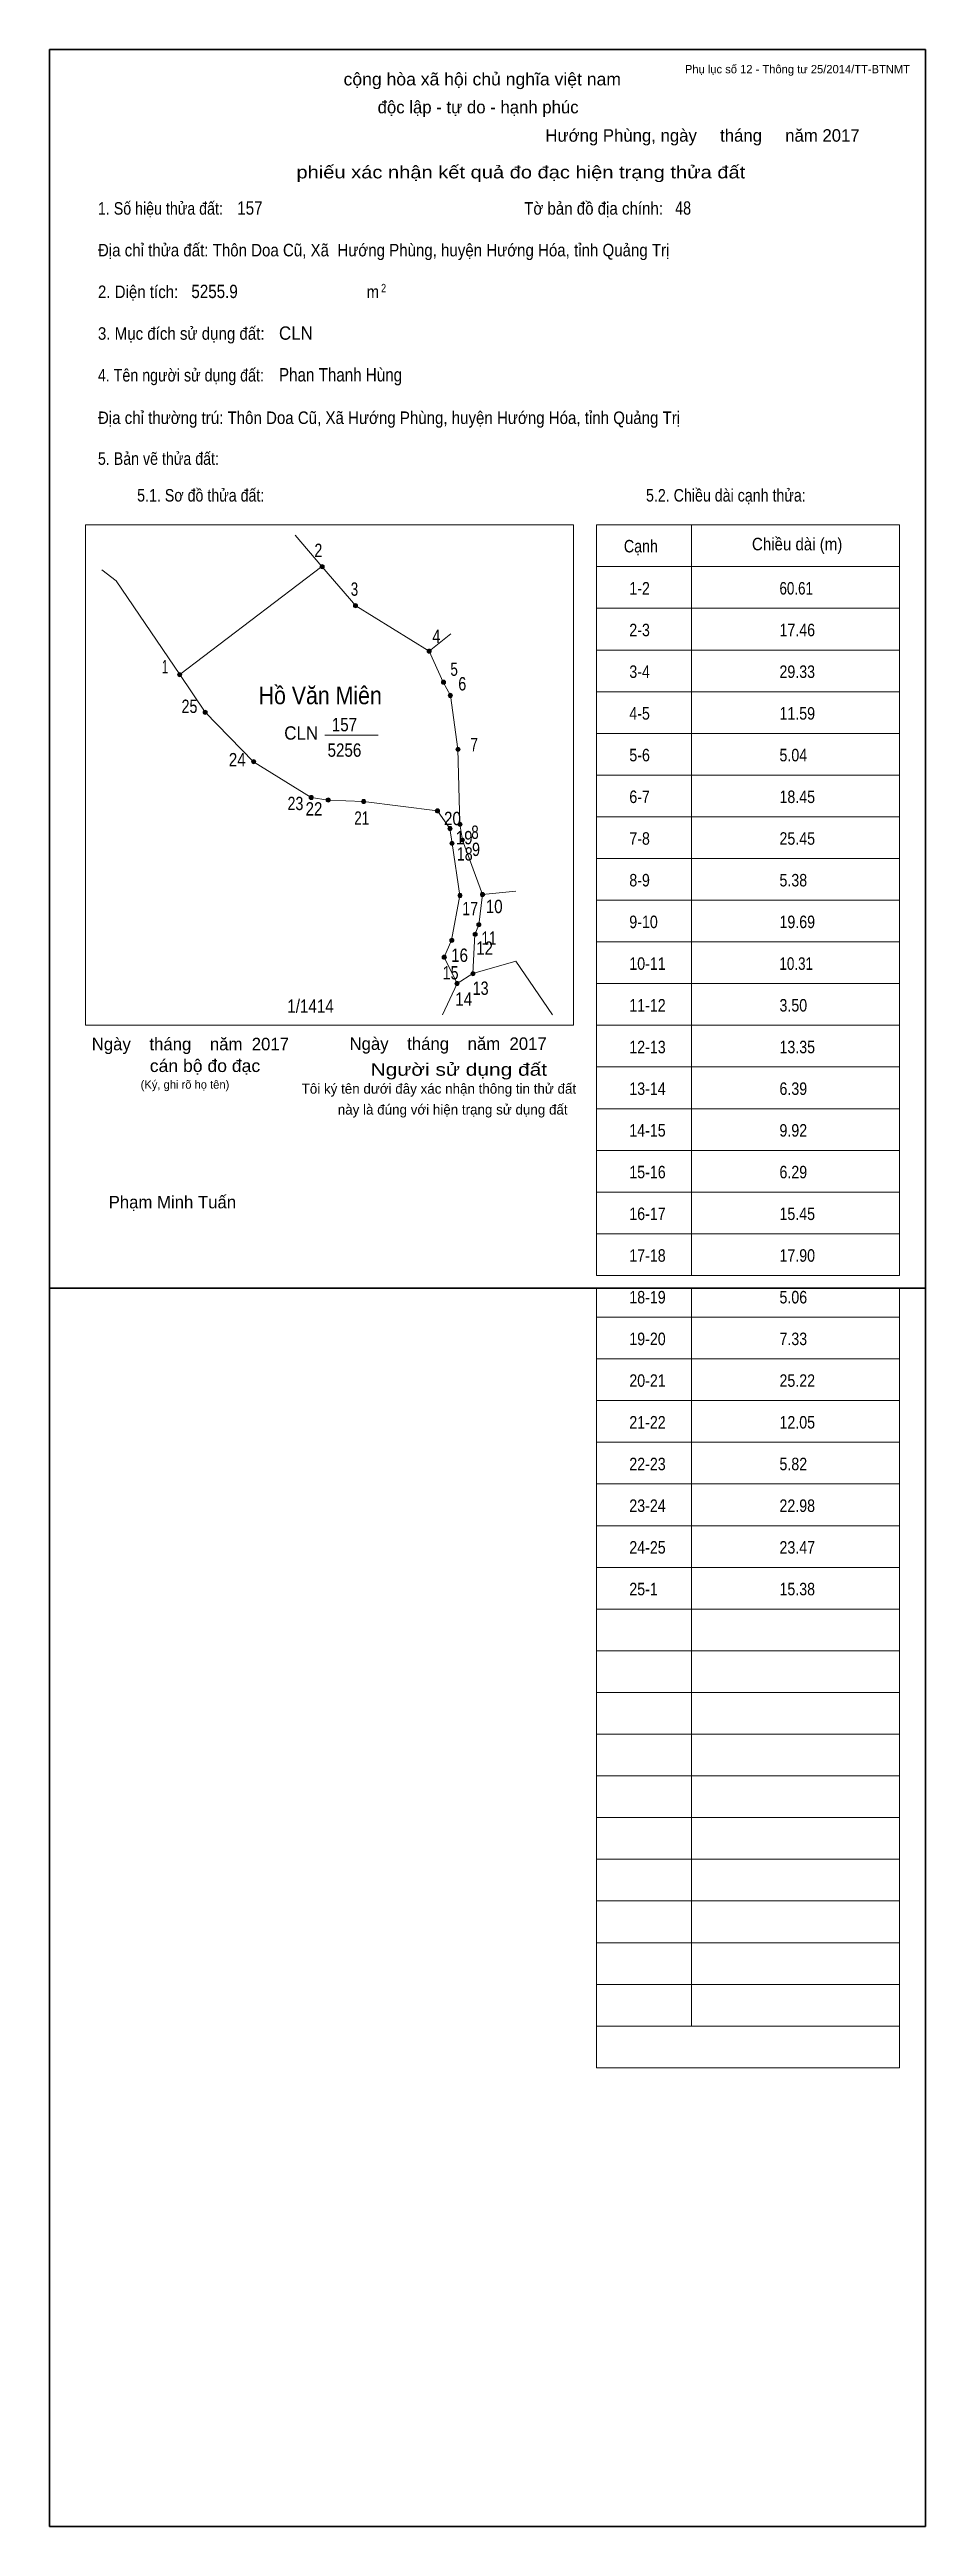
# Model space of a CAD drawing. Header units: centimetres. Extents: x 0 to 21, y -29.7 to 29.7.
import ezdxf
from ezdxf.enums import TextEntityAlignment as Align

# ---------------------------------------------------------------- set-up
doc = ezdxf.new("R2010")
doc.units = ezdxf.units.CM
doc.header["$LTSCALE"] = 0.12
for name, color, linetype in [('2', 7, 'Continuous'), ('30', 7, 'Continuous'), ('34', 7, 'Continuous')]:
    doc.layers.add(name, color=color, linetype=linetype)
for name, color, linetype, lineweight in [('32', 7, 'Continuous', 13), ('33', 7, 'Continuous', 13), ('6', 7, 'Continuous', 13), ('63', 7, 'Continuous', 13)]:
    doc.layers.add(name, color=color, linetype=linetype, lineweight=lineweight)

msp = doc.modelspace()

# ---------------------------------------------------------------- hatches: boundary and pattern name
at = {"layer": '32'}
for points in [[(6.5843, 17.3004, 1), (6.4843, 17.3004, 1)], [(7.387, 16.3618, 1), (7.287, 16.3618, 1)], [(9.1531, 15.2733, 1), (9.0531, 15.2733, 1)], [(3.171, 14.7075, 1), (3.071, 14.7075, 1)], [(9.494, 14.5279, 1), (9.394, 14.5279, 1)], [(9.6573, 14.211, 1), (9.5573, 14.211, 1)], [(3.7793, 13.8058, 1), (3.6793, 13.8058, 1)], [(4.9427, 12.6218, 1), (4.8427, 12.6218, 1)], [(9.8419, 12.9196, 1), (9.7419, 12.9196, 1)], [(6.3233, 11.7646, 1), (6.2233, 11.7646, 1)], [(6.7307, 11.7045, 1), (6.6307, 11.7045, 1)], [(7.5822, 11.6656, 1), (7.4822, 11.6656, 1)], [(9.3518, 11.4414, 1), (9.2518, 11.4414, 1)], [(9.6517, 11.0184, 1), (9.5517, 11.0184, 1)], [(9.6998, 10.6641, 1), (9.5998, 10.6641, 1)], [(9.8922, 11.1203, 1), (9.7922, 11.1203, 1)], [(9.9473, 10.744, 1), (9.8473, 10.744, 1)], [(9.8922, 9.4129, 1), (9.7922, 9.4129, 1)], [(10.429, 9.437, 1), (10.329, 9.437, 1)], [(9.6955, 8.3379, 1), (9.5955, 8.3379, 1)], [(10.2543, 8.4822, 1), (10.1543, 8.4822, 1)], [(10.3441, 8.7128, 1), (10.2441, 8.7128, 1)], [(9.5131, 7.9319, 1), (9.4131, 7.9319, 1)], [(9.8186, 7.3004, 1), (9.7186, 7.3004, 1)], [(10.2019, 7.5394, 1), (10.1019, 7.5394, 1)]]:
    msp.add_hatch(color=256, dxfattribs=at).paths.add_polyline_path(points)

# ---------------------------------------------------------------- linework, layer by layer
for centre in [(6.5343, 17.3004), (7.337, 16.3618), (9.1031, 15.2733), (3.121, 14.7075), (9.444, 14.5279), (9.6073, 14.211), (3.7293, 13.8058), (4.8927, 12.6218), (9.7919, 12.9196), (6.2733, 11.7646), (6.6807, 11.7045), (7.5322, 11.6656), (9.3018, 11.4414), (9.6017, 11.0184), (9.6498, 10.6641), (9.8422, 11.1203), (9.8973, 10.744), (9.8422, 9.4129), (10.379, 9.437), (9.6455, 8.3379), (10.2043, 8.4822), (10.2941, 8.7128), (9.4631, 7.9319), (9.7686, 7.3004), (10.1519, 7.5394)]:
    msp.add_circle(centre, 0.05, dxfattribs=at)
at = {"layer": '33'}
msp.add_line((6.6, 13.26), (7.88, 13.26), dxfattribs=at)
at = {"layer": '6'}
for p, q in [((6.53, 17.3), (5.89, 18.05)), ((3.12, 14.71), (6.53, 17.3)), ((6.53, 17.3), (7.34, 16.36)), ((9.1, 15.27), (9.44, 14.53)), ((3.12, 14.71), (3.73, 13.81)), ((10.38, 9.44), (11.18, 9.52)), ((9.77, 7.3), (9.42, 6.55)), ((10.15, 7.54), (9.77, 7.3))]:
    msp.add_line(p, q, dxfattribs=at)
for points in [[(1.25, 17.22), (1.6, 16.96), (3.12, 14.71)], [(7.34, 16.36), (9.1, 15.27), (9.62, 15.69)], [(10.38, 9.44), (9.9, 10.74), (9.84, 11.12), (9.79, 12.92), (9.61, 14.21), (9.44, 14.53)], [(9.77, 7.3), (9.46, 7.93), (9.64, 8.34), (9.84, 9.41), (9.65, 10.66), (9.6, 11.02), (9.3, 11.44), (7.53, 11.67), (6.68, 11.7), (6.27, 11.76), (4.89, 12.62), (3.73, 13.81)], [(10.38, 9.44), (10.29, 8.71), (10.2, 8.48), (10.15, 7.54)], [(10.15, 7.54), (11.18, 7.84), (12.06, 6.55)]]:
    msp.add_lwpolyline(points, dxfattribs=at)
at = {"layer": '63'}
for p, q in [((0.86, 18.3), (12.56, 18.3)), ((0.86, 6.3), (0.86, 18.3)), ((12.56, 6.3), (12.56, 18.3)), ((13.11, 18.3), (20.38, 18.3)), ((13.11, 0.3), (13.11, 18.3)), ((15.39, 0.3), (15.39, 18.3)), ((20.38, 0.3), (20.38, 18.3)), ((13.11, 17.3), (20.38, 17.3)), ((13.11, 16.3), (20.38, 16.3)), ((13.11, 15.3), (20.38, 15.3)), ((13.11, 14.3), (20.38, 14.3)), ((13.11, 13.3), (20.38, 13.3)), ((13.11, 12.3), (20.38, 12.3)), ((13.11, 11.3), (20.38, 11.3)), ((13.11, 10.3), (20.38, 10.3)), ((13.11, 9.3), (20.38, 9.3)), ((13.11, 8.3), (20.38, 8.3)), ((13.11, 7.3), (20.38, 7.3)), ((0.86, 6.3), (12.56, 6.3)), ((13.11, 6.3), (20.38, 6.3)), ((13.11, 5.3), (20.38, 5.3)), ((13.11, 4.3), (20.38, 4.3)), ((13.11, 3.3), (20.38, 3.3)), ((13.11, 2.3), (20.38, 2.3)), ((13.11, 1.3), (20.38, 1.3)), ((13.11, 0.3), (20.38, 0.3)), ((13.11, -18.7), (13.11, 0)), ((15.39, -17.7), (15.39, 0)), ((20.38, -18.7), (20.38, 0)), ((13.11, -0.7), (20.38, -0.7)), ((13.11, -0.7), (20.38, -0.7)), ((13.11, -1.7), (20.38, -1.7)), ((13.11, -2.7), (20.38, -2.7)), ((13.11, -3.7), (20.38, -3.7)), ((13.11, -4.7), (20.38, -4.7)), ((13.11, -5.7), (20.38, -5.7)), ((13.11, -6.7), (20.38, -6.7)), ((13.11, -7.7), (20.38, -7.7)), ((13.11, -8.7), (20.38, -8.7)), ((13.11, -9.7), (20.38, -9.7)), ((13.11, -10.7), (20.38, -10.7)), ((13.11, -11.7), (20.38, -11.7)), ((13.11, -12.7), (20.38, -12.7)), ((13.11, -13.7), (20.38, -13.7)), ((13.11, -14.7), (20.38, -14.7)), ((13.11, -15.7), (20.38, -15.7)), ((13.11, -16.7), (20.38, -16.7)), ((13.11, -17.7), (20.38, -17.7)), ((13.11, -18.7), (20.38, -18.7))]:
    msp.add_line(p, q, dxfattribs=at)
at = {"layer": '63', "lineweight": 35}
for points in [[(0, 0), (0, 29.7), (21, 29.7), (21, 0)], [(0, -29.7), (0, 0), (21, 0), (21, -29.7)]]:
    msp.add_lwpolyline(points, close=True, dxfattribs=at)

# ---------------------------------------------------------------- texts
at = {"layer": '2', "width": 0.9}
msp.add_text('Hồ Văn Miên', height=0.4243, dxfattribs=at).set_placement((6.49, 14), align=Align.CENTER)
at = {"layer": '30'}
for s, height, width, p in [('1-2', 0.3, 0.85, (13.9, 16.63)), ('60.61', 0.3, 0.8, (17.5, 16.63)), ('2-3', 0.3, 0.85, (13.9, 15.63)), ('17.46', 0.3, 0.85, (17.5, 15.63)), ('3-4', 0.3, 0.85, (13.9, 14.63)), ('29.33', 0.3, 0.85, (17.5, 14.63)), ('4-5', 0.3, 0.85, (13.9, 13.63)), ('11.59', 0.3, 0.85, (17.5, 13.63)), ('5-6', 0.3, 0.85, (13.9, 12.63)), ('5.04', 0.3, 0.85, (17.5, 12.63)), ('6-7', 0.3, 0.85, (13.9, 11.63)), ('18.45', 0.3, 0.85, (17.5, 11.63)), ('7-8', 0.3, 0.85, (13.9, 10.63)), ('25.45', 0.3, 0.85, (17.5, 10.63)), ('8-9', 0.3, 0.85, (13.9, 9.63)), ('5.38', 0.3, 0.85, (17.5, 9.63)), ('9-10', 0.3, 0.85, (13.9, 8.63)), ('19.69', 0.3, 0.85, (17.5, 8.63)), ('10-11', 0.3, 0.85, (13.9, 7.63)), ('10.31', 0.3, 0.8, (17.5, 7.63)), ('1/1414', 0.32, 0.85, (5.7, 6.6)), ('11-12', 0.3, 0.85, (13.9, 6.63)), ('3.50', 0.3, 0.85, (17.5, 6.63)), ('12-13', 0.3, 0.85, (13.9, 5.63)), ('13.35', 0.3, 0.85, (17.5, 5.63)), ('13-14', 0.3, 0.85, (13.9, 4.63)), ('6.39', 0.3, 0.85, (17.5, 4.63)), ('14-15', 0.3, 0.85, (13.9, 3.63)), ('9.92', 0.3, 0.85, (17.5, 3.63)), ('15-16', 0.3, 0.85, (13.9, 2.63)), ('6.29', 0.3, 0.85, (17.5, 2.63)), ('16-17', 0.3, 0.85, (13.9, 1.63)), ('15.45', 0.3, 0.85, (17.5, 1.63)), ('17-18', 0.3, 0.85, (13.9, 0.63)), ('17.90', 0.3, 0.85, (17.5, 0.63)), ('18-19', 0.3, 0.85, (13.9, -0.37)), ('5.06', 0.3, 0.85, (17.5, -0.37)), ('19-20', 0.3, 0.85, (13.9, -1.37)), ('7.33', 0.3, 0.85, (17.5, -1.37)), ('20-21', 0.3, 0.85, (13.9, -2.37)), ('25.22', 0.3, 0.85, (17.5, -2.37)), ('21-22', 0.3, 0.85, (13.9, -3.37)), ('12.05', 0.3, 0.85, (17.5, -3.37)), ('22-23', 0.3, 0.85, (13.9, -4.37)), ('5.82', 0.3, 0.85, (17.5, -4.37)), ('23-24', 0.3, 0.85, (13.9, -5.37)), ('22.98', 0.3, 0.85, (17.5, -5.37)), ('24-25', 0.3, 0.85, (13.9, -6.37)), ('23.47', 0.3, 0.85, (17.5, -6.37)), ('25-1', 0.3, 0.85, (13.9, -7.37)), ('15.38', 0.3, 0.85, (17.5, -7.37))]:
    msp.add_text(s, height=height, dxfattribs=dict(at, width=width)).set_placement(p)
at = {"layer": '32'}
for s, width, p in [('2', 0.8, (6.445, 17.53)), ('3', 0.75, (7.31, 16.6)), ('4', 0.8, (9.275, 15.47)), ('1', 0.65, (2.77, 14.74)), ('5', 0.75, (9.7, 14.68)), ('6', 0.8, (9.895, 14.33)), ('25', 0.8, (3.355, 13.79)), ('7', 0.75, (10.18, 12.87)), ('24', 0.85, (4.5, 12.51)), ('23', 0.8, (5.895, 11.46)), ('22', 0.85, (6.34, 11.33)), ('21', 0.75, (7.485, 11.11)), ('20', 0.85, (9.66, 11.1)), ('19', 0.85, (9.94, 10.64)), ('8', 0.75, (10.2, 10.77)), ('18', 0.8, (9.955, 10.25)), ('9', 0.8, (10.225, 10.36)), ('17', 0.8, (10.085, 8.94)), ('10', 0.85, (10.66, 8.99)), ('11', 0.75, (10.535, 8.23)), ('16', 0.85, (9.83, 7.82)), ('12', 0.85, (10.43, 7.99)), ('15', 0.8, (9.615, 7.4)), ('13', 0.8, (10.335, 7.03)), ('14', 0.85, (9.93, 6.77))]:
    msp.add_text(s, height=0.32, dxfattribs=dict(at, width=width)).set_placement(p, align=Align.CENTER)
at = {"layer": '33', "width": 0.85}
for s, p in [('157', (7.07, 13.35)), ('5256', (7.07, 12.74))]:
    msp.add_text(s, height=0.32, dxfattribs=at).set_placement(p, align=Align.CENTER)
at = {"layer": '33', "width": 0.95}
msp.add_text('CLN', height=0.32, dxfattribs=at).set_placement((6.44, 13.15), align=Align.RIGHT)
at = {"layer": '34'}
for s, width, p in [('157', 0.85, (4.5, 25.74)), ('48', 0.8, (15, 25.74)), ('5255.9', 0.85, (3.4, 23.74)), ('CLN', 0.95, (5.5, 22.74)), ('Phan Thanh Hùng', 0.85, (5.5, 21.74))]:
    msp.add_text(s, height=0.32, dxfattribs=dict(at, width=width)).set_placement(p)
at = {"layer": '63', "width": 1.05}
msp.add_text('cộng hòa xã hội chủ nghĩa việt nam', height=0.3, dxfattribs=at).set_placement((10.375, 28.84), align=Align.CENTER)
at = {"layer": '63'}
for s, height, p in [('Phụ lục số 12 - Thông tư 25/2014/TT-BTNMT', 0.2, (20.63, 29.13)), ('Ngày    tháng    năm  2017', 0.3, (5.74, 5.7)), ('Ngày    tháng    năm  2017', 0.3, (11.92, 5.71)), ('(Ký, ghi rõ họ tên)', 0.2, (4.31, 4.78))]:
    msp.add_text(s, height=height, dxfattribs=at).set_placement(p, align=Align.RIGHT)
for s, height, p in [('độc lập - tự do - hạnh phúc', 0.3, (10.275, 28.17)), ('Hướng Phùng, ngày     tháng     năm 2017', 0.3, (15.655, 27.49)), ('Tôi ký tên dưới đây xác nhận thông tin thử đất', 0.24, (9.335, 4.66)), ('này là đúng với hiện trạng sử dụng đất', 0.24, (9.665, 4.16)), ('Phạm Minh Tuấn', 0.3, (2.945, 1.91))]:
    msp.add_text(s, height=height, dxfattribs=at).set_placement(p, align=Align.CENTER)
for s, width, p in [('phiếu xác nhận kết quả đo đạc hiện trạng thửa đất', 1.2, (16.68, 26.61)), ('cán bộ đo đạc', 1.05, (5.05, 5.18)), ('Người sử dụng đất', 1.25, (11.93, 5.09))]:
    msp.add_text(s, height=0.3, dxfattribs=dict(at, width=width)).set_placement(p, align=Align.RIGHT)
for s, height, width, p in [('1. Số hiệu thửa đất:', 0.3, 0.85, (1.16, 25.74)), ('Tờ bản đồ địa chính:', 0.3, 0.9, (11.38, 25.74)), ('Địa chỉ thửa đất: Thôn Doa Cũ, Xã  Hướng Phùng, huyện Hướng Hóa, tỉnh Quảng Trị', 0.3, 0.9, (1.16, 24.74)), ('2. Diện tích:', 0.3, 0.9, (1.16, 23.74)), ('m', 0.3, 0.9, (7.6, 23.74)), ('2', 0.2, 0.8, (7.95, 23.88)), ('3. Mục đích sử dụng đất:', 0.3, 0.9, (1.16, 22.74)), ('4. Tên người sử dụng đất:', 0.3, 0.85, (1.16, 21.74)), ('Địa chỉ thường trú: Thôn Doa Cũ, Xã Hướng Phùng, huyện Hướng Hóa, tỉnh Quảng Trị', 0.3, 0.9, (1.16, 20.72)), ('5. Bản vẽ thửa đất:', 0.3, 0.85, (1.16, 19.74)), ('5.1. Sơ đồ thửa đất:', 0.3, 0.85, (2.1, 18.86)), ('5.2. Chiều dài cạnh thửa:', 0.3, 0.85, (14.3, 18.86)), ('Cạnh', 0.3, 0.85, (13.77, 17.64)), ('Chiều dài (m)', 0.3, 0.9, (16.84, 17.69))]:
    msp.add_text(s, height=height, dxfattribs=dict(at, width=width)).set_placement(p)

doc.saveas('drawing.dxf')
